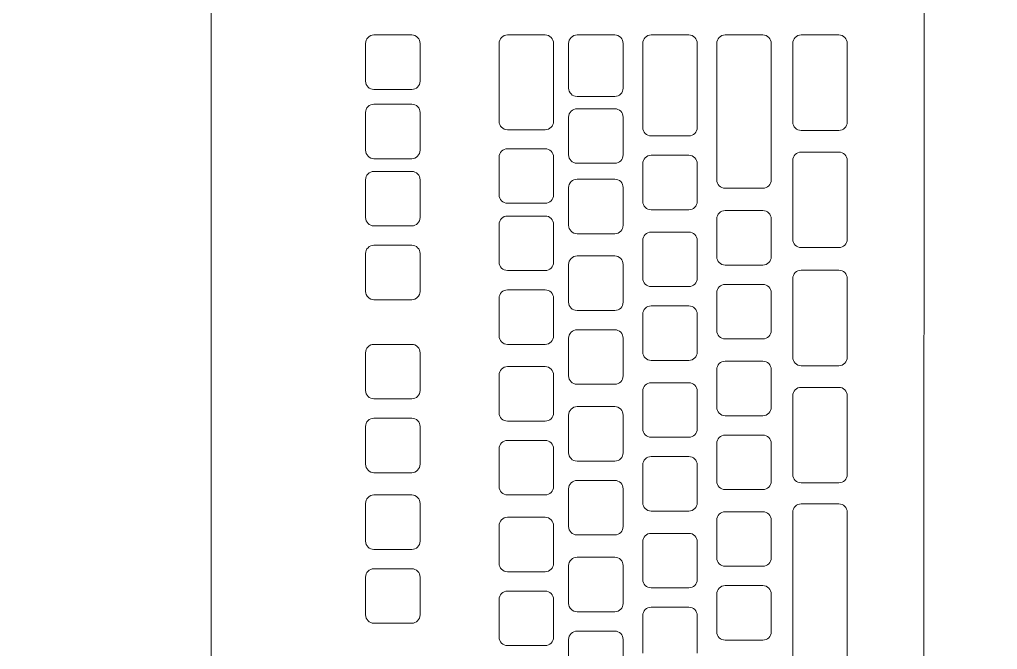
# Model space of a CAD drawing. Header units: metres. Extents: x -39 to 21688, y -24 to 9022.
# Drawn here: x 7.3078 to 7.5404, y 33.9659 to 34.1157 of the extents above; entities that cross this region are included whole.
import ezdxf

# ---------------------------------------------------------------- set-up
doc = ezdxf.new("R2010")
doc.units = ezdxf.units.M
doc.header["$MEASUREMENT"] = 0
doc.linetypes.add('CONTINUA', pattern=[0])
for name, color, linetype in [('AR-CALLES', 4, 'Continuous'), ('AR-MOBILIRIO', 1, 'Continuous'), ('AR-PUERTAS', 2, 'Continuous')]:
    doc.layers.add(name, color=color, linetype=linetype)

# ---------------------------------------------------------------- blocks, each defined once
blk = doc.blocks.new('AR-MOB. RECEPCION')
at = {"layer": 'AR-MOBILIRIO', "linetype": 'CONTINUA', "lineweight": 5}
for p, q in [((-0.2412811498727478, -0.7876033594518503, 9.639989726814593e-07), (-0.2412819346498054, -1.208966513507903, 9.639989726814593e-07)), ((-0.07179303770521983, -0.7876036751188167, 9.639989726814593e-07), (-0.07179382248227739, -1.208966829174869, 9.639989726814593e-07)), ((-0.2026012295334567, -0.946035919468386, 9.639989726814593e-07), (-0.1936283294778605, -0.9460359361798965, 9.639989726814593e-07)), ((-0.1708586728543651, -0.9460359785878154, 9.639989726814593e-07), (-0.1618857727987688, -0.9460359952997806, 9.639989726814593e-07)), ((-0.1543128891760261, -0.9460360094042244, 9.639989726814593e-07), (-0.1453399891204299, -0.9460360261157348, 9.639989726814593e-07)), ((-0.1366971550548897, -0.9460360422128815, 9.639989726814593e-07), (-0.1277242549992934, -0.9460360589243919, 9.639989726814593e-07)), ((-0.1190814287217563, -0.9460360750215386, 9.639989726814593e-07), (-0.1101085286661601, -0.9460360917335038, 9.639989726814593e-07)), ((-0.101025974952563, -0.9460361086491957, 9.639989726814593e-07), (-0.09205307489696679, -0.9460361253611609, 9.639989726814593e-07)), ((-0.2045952277496781, -0.9570027936013048, 9.639989726814593e-07), (-0.2045952110377129, -0.948029893544799, 9.639989726814593e-07)), ((-0.1916343554014475, -0.9480299176841527, 9.639989726814593e-07), (-0.1916343721134126, -0.9570028177406584, 9.639989726814593e-07)), ((-0.172852688915782, -0.966584439355529, 9.639989726814593e-07), (-0.1728526543586213, -0.9480299526646832, 9.639989726814593e-07)), ((-0.1598917987223558, -0.948029976803582, 9.639989726814593e-07), (-0.1598918332795165, -0.9665844634944278, 9.639989726814593e-07)), ((-0.1563068904827105, -0.9586623336110733, 9.639989726814593e-07), (-0.1563068706802824, -0.9480299834806374, 9.639989726814593e-07)), ((-0.1433460150440169, -0.948030007619991, 9.639989726814593e-07), (-0.143346034846445, -0.958662357750427, 9.639989726814593e-07)), ((-0.1386911738647996, -0.968060174674747, 9.639989726814593e-07), (-0.1386911365591459, -0.9480300162892945, 9.639989726814593e-07)), ((-0.1257302809228804, -0.9480300404286481, 9.639989726814593e-07), (-0.1257303182285341, -0.9680601988141007, 9.639989726814593e-07)), ((-0.121075470707865, -0.9805045633609097, 9.639989726814593e-07), (-0.121075410225103, -0.9480300490984064, 9.639989726814593e-07)), ((-0.1081145545897471, -0.9480300732373053, 9.639989726814593e-07), (-0.108114615072509, -0.9805045874998086, 9.639989726814593e-07)), ((-0.1030199913213892, -0.9667495425044308, 9.639989726814593e-07), (-0.1030199564568193, -0.9480300827260635, 9.639989726814593e-07)), ((-0.0900591008205538, -0.9480301068649624, 9.639989726814593e-07), (-0.09005913568512369, -0.9667495666433297, 9.639989726814593e-07)), ((-0.1936283536172141, -0.9589967918170714, 9.639989726814593e-07), (-0.2026012536728103, -0.958996775105561, 9.639989726814593e-07)), ((-0.2026012601984348, -0.9625004257479759, 9.639989726814593e-07), (-0.1936283601428386, -0.9625004424594863, 9.639989726814593e-07)), ((-0.1453400163507013, -0.96065633182684, 9.639989726814593e-07), (-0.1543129164062975, -0.9606563151153296, 9.639989726814593e-07)), ((-0.2045952584142015, -0.9734672998799851, 9.639989726814593e-07), (-0.2045952417022363, -0.9644943998243889, 9.639989726814593e-07)), ((-0.1916343860659708, -0.9644944239637425, 9.639989726814593e-07), (-0.191634402777936, -0.9734673240193388, 9.639989726814593e-07)), ((-0.1543129218860031, -0.9635985168658863, 9.639989726814593e-07), (-0.1453400218304068, -0.9635985335773967, 9.639989726814593e-07)), ((-0.1563069201017697, -0.9745653909978955, 9.639989726814593e-07), (-0.1563069033898046, -0.9655924909422993, 9.639989726814593e-07)), ((-0.1433460477535391, -0.9655925150816529, 9.639989726814593e-07), (-0.1433460644655042, -0.9745654151372491, 9.639989726814593e-07)), ((-0.1618858147837727, -0.9685784375712956, 9.639989726814593e-07), (-0.170858714839369, -0.9685784208593304, 9.639989726814593e-07)), ((-0.09205311718892517, -0.9687435407201974, 9.639989726814593e-07), (-0.1010260172445214, -0.9687435240082323, 9.639989726814593e-07)), ((-0.1277242997323356, -0.9700541728905137, 9.639989726814593e-07), (-0.1366971997879318, -0.9700541561790033, 9.639989726814593e-07)), ((-0.1708587232753871, -0.9731079081091139, 9.639989726814593e-07), (-0.1618858232197908, -0.973107924821079, 9.639989726814593e-07)), ((-0.1010260268419643, -0.9738963980296376, 9.639989726814593e-07), (-0.09205312678636801, -0.9738964147416027, 9.639989726814593e-07)), ((-0.1936283842821922, -0.9754612980957518, 9.639989726814593e-07), (-0.2026012843377885, -0.9754612813842414, 9.639989726814593e-07)), ((-0.1728527214911537, -0.9840747822415779, 9.639989726814593e-07), (-0.1728527047791886, -0.9751018821859816, 9.639989726814593e-07)), ((-0.1598918491429231, -0.9751019063248805, 9.639989726814593e-07), (-0.1598918658548882, -0.9840748063804767, 9.639989726814593e-07)), ((-0.1453400459693057, -0.9765593892136621, 9.639989726814593e-07), (-0.154312946024902, -0.9765593725021517, 9.639989726814593e-07)), ((-0.1386912065743218, -0.9856226821364089, 9.639989726814593e-07), (-0.1386911898628114, -0.9766497820799032, 9.639989726814593e-07)), ((-0.1366972083585551, -0.9746558080043997, 9.639989726814593e-07), (-0.1277243083029589, -0.9746558247159101, 9.639989726814593e-07)), ((-0.1257303342265459, -0.9766498062192568, 9.639989726814593e-07), (-0.1257303509380563, -0.9856227062757625, 9.639989726814593e-07)), ((-0.1030200432103356, -0.9946098318839631, 9.639989726814593e-07), (-0.1030200083457657, -0.9758903721065053, 9.639989726814593e-07)), ((-0.09005915270950027, -0.9758903962454042, 9.639989726814593e-07), (-0.09005918757407017, -0.994609856022862, 9.639989726814593e-07)), ((-0.2026012899789293, -0.9784902619960576, 9.639989726814593e-07), (-0.1936283899233331, -0.978490278707568, 9.639989726814593e-07)), ((-0.204595288194696, -0.9894571361280668, 9.639989726814593e-07), (-0.2045952714831856, -0.9804842360724706, 9.639989726814593e-07)), ((-0.1916344158469201, -0.9804842602118242, 9.639989726814593e-07), (-0.1916344325584305, -0.9894571602674205, 9.639989726814593e-07)), ((-0.1543129530712122, -0.980342616345979, 9.639989726814593e-07), (-0.1453400530156159, -0.9803426330574894, 9.639989726814593e-07)), ((-0.1563069512869788, -0.9913094904788977, 9.639989726814593e-07), (-0.1563069345754684, -0.982336590422392, 9.639989726814593e-07)), ((-0.1433460789392029, -0.9823366145617456, 9.639989726814593e-07), (-0.1433460956507133, -0.9913095146182513, 9.639989726814593e-07)), ((-0.1101085965767652, -0.9824985615766764, 9.639989726814593e-07), (-0.1190814966323614, -0.9824985448647112, 9.639989726814593e-07)), ((-0.1618858473586897, -0.9860687804573445, 9.639989726814593e-07), (-0.170858747414286, -0.9860687637453793, 9.639989726814593e-07)), ((-0.1277243324423125, -0.9876166803521755, 9.639989726814593e-07), (-0.1366972324979088, -0.9876166636406651, 9.639989726814593e-07)), ((-0.1190815065103834, -0.9878022564860203, 9.639989726814593e-07), (-0.1101086064547872, -0.9878022731979854, 9.639989726814593e-07)), ((-0.1708587530558816, -0.9890977443571956, 9.639989726814593e-07), (-0.1618858530002854, -0.9890977610691607, 9.639989726814593e-07)), ((-0.1210755047252405, -0.9987691306184843, 9.639989726814593e-07), (-0.1210754880132754, -0.9897962305619785, 9.639989726814593e-07)), ((-0.1081146323779194, -0.9897962547008774, 9.639989726814593e-07), (-0.1081146490898846, -0.9987691547573831, 9.639989726814593e-07)), ((-0.1936284140626867, -0.9914511343438335, 9.639989726814593e-07), (-0.202601314118283, -0.9914511176323231, 9.639989726814593e-07)), ((-0.1728527512716482, -1.00006461848966, 9.639989726814593e-07), (-0.1728527345601378, -0.9910917184340633, 9.639989726814593e-07)), ((-0.1598918789238724, -0.9910917425729622, 9.639989726814593e-07), (-0.1598918956353828, -1.000064642628558, 9.639989726814593e-07)), ((-0.1366972423759307, -0.9929203752610647, 9.639989726814593e-07), (-0.1277243423203345, -0.9929203919725751, 9.639989726814593e-07)), ((-0.1453400771549695, -0.9933034886937548, 9.639989726814593e-07), (-0.1543129772105658, -0.9933034719822444, 9.639989726814593e-07)), ((-0.1386912405916974, -1.003887249393074, 9.639989726814593e-07), (-0.1386912238797322, -0.9949143493374777, 9.639989726814593e-07)), ((-0.1257303682434667, -0.9949143734768313, 9.639989726814593e-07), (-0.1257303849554319, -1.003887273532428, 9.639989726814593e-07)), ((-0.2026013226884515, -0.9960527694577195, 9.639989726814593e-07), (-0.1936284226328553, -0.9960527861692299, 9.639989726814593e-07)), ((-0.09205316907787164, -0.9966038300997297, 9.639989726814593e-07), (-0.1010260691334679, -0.9966038133877646, 9.639989726814593e-07)), ((-0.2045953209046729, -1.007019643589729, 9.639989726814593e-07), (-0.2045953041927078, -0.9980467435341325, 9.639989726814593e-07)), ((-0.1916344485564423, -0.9980467676734861, 9.639989726814593e-07), (-0.1916344652684074, -1.007019667729082, 9.639989726814593e-07)), ((-0.1543129870885878, -0.9986071836035535, 9.639989726814593e-07), (-0.1453400870329915, -0.9986072003150639, 9.639989726814593e-07)), ((-0.161885877139639, -1.002058616705426, 9.639989726814593e-07), (-0.1708587771952352, -1.002058599993461, 9.639989726814593e-07)), ((-0.1563069853043544, -1.009574057735563, 9.639989726814593e-07), (-0.1563069685923892, -1.000601157679966, 9.639989726814593e-07)), ((-0.1433461129561238, -1.00060118181932, 9.639989726814593e-07), (-0.1433461296680889, -1.009574081874916, 9.639989726814593e-07)), ((-0.1101086305941408, -1.000763128834251, 9.639989726814593e-07), (-0.119081530649737, -1.000763112122286, 9.639989726814593e-07)), ((-0.1010260791620112, -1.001988350212514, 9.639989726814593e-07), (-0.09205317910641497, -1.001988366924479, 9.639989726814593e-07)), ((-0.1030200955308374, -1.02270178406684, 9.639989726814593e-07), (-0.1030200606662675, -1.003982324289382, 9.639989726814593e-07)), ((-0.09005920503000198, -1.003982348428281, 9.639989726814593e-07), (-0.09005923989457187, -1.022701808205738, 9.639989726814593e-07)), ((-0.1708587857654038, -1.006660251818857, 9.639989726814593e-07), (-0.1618858857098076, -1.006660268530823, 9.639989726814593e-07)), ((-0.1277243664592334, -1.005881247608841, 9.639989726814593e-07), (-0.1366972665148296, -1.00588123089733, 9.639989726814593e-07)), ((-0.1190815392199056, -1.005364763947682, 9.639989726814593e-07), (-0.1101086391643094, -1.005364780659647, 9.639989726814593e-07)), ((-0.1936284467722089, -1.009013641805495, 9.639989726814593e-07), (-0.2026013468278052, -1.009013625093985, 9.639989726814593e-07)), ((-0.1728527839811704, -1.017627125951321, 9.639989726814593e-07), (-0.17285276726966, -1.008654225895725, 9.639989726814593e-07)), ((-0.1598919116333946, -1.008654250034624, 9.639989726814593e-07), (-0.159891928344905, -1.01762715009022, 9.639989726814593e-07)), ((-0.1210755374347627, -1.016331638079237, 9.639989726814593e-07), (-0.1210755207232523, -1.00735873802455, 9.639989726814593e-07)), ((-0.1081146650878964, -1.007358762163449, 9.639989726814593e-07), (-0.1081146817994068, -1.016331662218136, 9.639989726814593e-07)), ((-0.1453401111723451, -1.011568055951329, 9.639989726814593e-07), (-0.1543130112279414, -1.011568039239819, 9.639989726814593e-07)), ((-0.1366972750854529, -1.010482882722727, 9.639989726814593e-07), (-0.1277243750298567, -1.010482899434237, 9.639989726814593e-07)), ((-0.1386912733012196, -1.021449756854736, 9.639989726814593e-07), (-0.1386912565897092, -1.01247685679914, 9.639989726814593e-07)), ((-0.1257304009534437, -1.012476880938493, 9.639989726814593e-07), (-0.1257304176649541, -1.021449780994089, 9.639989726814593e-07)), ((-0.15431301979811, -1.016169691065215, 9.639989726814593e-07), (-0.1453401197425137, -1.016169707776726, 9.639989726814593e-07)), ((-0.1563070180138766, -1.027136565197225, 9.639989726814593e-07), (-0.1563070013023662, -1.018163665141628, 9.639989726814593e-07)), ((-0.1433461456661007, -1.018163689280982, 9.639989726814593e-07), (-0.1433461623776111, -1.027136589336578, 9.639989726814593e-07)), ((-0.110108663303663, -1.018325636295913, 9.639989726814593e-07), (-0.1190815633592592, -1.018325619583948, 9.639989726814593e-07)), ((-0.2026013665838491, -1.019621048335694, 9.639989726814593e-07), (-0.1936284665282528, -1.019621065047204, 9.639989726814593e-07)), ((-0.1618859098491612, -1.019621124167088, 9.639989726814593e-07), (-0.1708588099047574, -1.019621107455123, 9.639989726814593e-07)), ((-0.2045953647996157, -1.030587922467703, 9.639989726814593e-07), (-0.2045953480881053, -1.021615022412107, 9.639989726814593e-07)), ((-0.1916344924518398, -1.02161504655146, 9.639989726814593e-07), (-0.1916345091633502, -1.030587946607056, 9.639989726814593e-07)), ((-0.1708588197827794, -1.024924819075522, 9.639989726814593e-07), (-0.1618859197271831, -1.024924835787488, 9.639989726814593e-07)), ((-0.1277243991692103, -1.023443755070502, 9.639989726814593e-07), (-0.1366972992248066, -1.023443738358992, 9.639989726814593e-07)), ((-0.1190815732372812, -1.023629344833125, 9.639989726814593e-07), (-0.1101086731816849, -1.02362936154509, 9.639989726814593e-07)), ((-0.09205322139837335, -1.024695782282606, 9.639989726814593e-07), (-0.1010261214539696, -1.024695765570641, 9.639989726814593e-07)), ((-0.172852817998546, -1.035891693208896, 9.639989726814593e-07), (-0.1728528012870356, -1.02691879315239, 9.639989726814593e-07)), ((-0.1598919456507701, -1.026918817291289, 9.639989726814593e-07), (-0.1598919623622805, -1.035891717347795, 9.639989726814593e-07)), ((-0.1210755714521383, -1.034596218965589, 9.639989726814593e-07), (-0.1210755547401732, -1.025623318909993, 9.639989726814593e-07)), ((-0.1081146991048172, -1.025623343048892, 9.639989726814593e-07), (-0.1081147158167823, -1.034596243104488, 9.639989726814593e-07)), ((-0.1453401438818673, -1.029130563412991, 9.639989726814593e-07), (-0.1543130439374636, -1.029130546701481, 9.639989726814593e-07)), ((-0.1366973091028285, -1.028747463609079, 9.639989726814593e-07), (-0.1277244090472323, -1.02874748032059, 9.639989726814593e-07)), ((-0.1010261310514124, -1.029848639592046, 9.639989726814593e-07), (-0.0920532309958162, -1.029848656304011, 9.639989726814593e-07)), ((-0.1386913073185951, -1.039714337741088, 9.639989726814593e-07), (-0.13869129060663, -1.030741437685492, 9.639989726814593e-07)), ((-0.1257304349703645, -1.030741461824846, 9.639989726814593e-07), (-0.1257304516823297, -1.039714361880442, 9.639989726814593e-07)), ((-0.1030201474197838, -1.050562073446372, 9.639989726814593e-07), (-0.1030201125552139, -1.031842613668914, 9.639989726814593e-07)), ((-0.09005925691894845, -1.031842637807813, 9.639989726814593e-07), (-0.09005929178351835, -1.050562097585271, 9.639989726814593e-07)), ((-0.1936284906676065, -1.032581920683469, 9.639989726814593e-07), (-0.2026013907232027, -1.032581903971959, 9.639989726814593e-07)), ((-0.1543130538154855, -1.034434271950659, 9.639989726814593e-07), (-0.1453401537598893, -1.034434288662169, 9.639989726814593e-07)), ((-0.2026013992933713, -1.037183555796446, 9.639989726814593e-07), (-0.193628499237775, -1.037183572507956, 9.639989726814593e-07)), ((-0.1563070520312522, -1.045401146083577, 9.639989726814593e-07), (-0.1563070353197418, -1.036428246027072, 9.639989726814593e-07)), ((-0.1433461796834763, -1.036428270166425, 9.639989726814593e-07), (-0.1433461963949867, -1.045401170222931, 9.639989726814593e-07)), ((-0.1101086973210386, -1.036590217181356, 9.639989726814593e-07), (-0.1190815973766348, -1.036590200469391, 9.639989726814593e-07)), ((-0.2045953975095927, -1.048150429929365, 9.639989726814593e-07), (-0.2045953807976275, -1.039177529873768, 9.639989726814593e-07)), ((-0.191634525161362, -1.039177554013122, 9.639989726814593e-07), (-0.1916345418733272, -1.048150454068718, 9.639989726814593e-07)), ((-0.1618859438665368, -1.037885691423753, 9.639989726814593e-07), (-0.170858843922133, -1.037885674711788, 9.639989726814593e-07)), ((-0.1277244331865859, -1.041708335956855, 9.639989726814593e-07), (-0.1366973332421821, -1.041708319245345, 9.639989726814593e-07)), ((-0.1190816059468034, -1.041191852294787, 9.639989726814593e-07), (-0.1101087058912071, -1.041191869006752, 9.639989726814593e-07)), ((-0.1708588524923016, -1.042487326537184, 9.639989726814593e-07), (-0.1618859524367053, -1.042487343249149, 9.639989726814593e-07)), ((-0.1210756041616605, -1.052158726426796, 9.639989726814593e-07), (-0.1210755874501501, -1.043185826371655, 9.639989726814593e-07)), ((-0.1081147318147941, -1.043185850510554, 9.639989726814593e-07), (-0.1081147485263045, -1.05215875056615, 9.639989726814593e-07)), ((-0.1728528507080682, -1.053454200670103, 9.639989726814593e-07), (-0.1728528339965578, -1.044481300614052, 9.639989726814593e-07)), ((-0.1598919783602923, -1.044481324752951, 9.639989726814593e-07), (-0.1598919950718027, -1.053454224809457, 9.639989726814593e-07)), ((-0.1366973418123507, -1.046309971070741, 9.639989726814593e-07), (-0.1277244417567545, -1.046309987782251, 9.639989726814593e-07)), ((-0.1453401778992429, -1.047395144298434, 9.639989726814593e-07), (-0.1543130779548392, -1.047395127586924, 9.639989726814593e-07)), ((-0.1386913400281173, -1.05727684520275, 9.639989726814593e-07), (-0.1386913233166069, -1.048303945147154, 9.639989726814593e-07)), ((-0.1257304676803415, -1.048303969286508, 9.639989726814593e-07), (-0.1257304843918519, -1.057276869341649, 9.639989726814593e-07)), ((-0.1936285233771287, -1.050144428145131, 9.639989726814593e-07), (-0.2026014234327249, -1.050144411433621, 9.639989726814593e-07)), ((-0.1543130865250077, -1.051996779411866, 9.639989726814593e-07), (-0.1453401864694115, -1.051996796123376, 9.639989726814593e-07)), ((-0.09205327328731983, -1.052556071662138, 9.639989726814593e-07), (-0.1010261733429161, -1.052556054950173, 9.639989726814593e-07)), ((-0.2026014333107469, -1.055448136682344, 9.639989726814593e-07), (-0.1936285332551506, -1.055448153394309, 9.639989726814593e-07)), ((-0.161885976576059, -1.055448198885415, 9.639989726814593e-07), (-0.1708588766316552, -1.05544818217345, 9.639989726814593e-07)), ((-0.1563070847407744, -1.062963653543875, 9.639989726814593e-07), (-0.156307068029264, -1.053990753488279, 9.639989726814593e-07)), ((-0.1433462123929985, -1.053990777627632, 9.639989726814593e-07), (-0.1433462291045089, -1.062963677683229, 9.639989726814593e-07)), ((-0.1101087300305608, -1.054152724642563, 9.639989726814593e-07), (-0.119081630086157, -1.054152707931053, 9.639989726814593e-07)), ((-0.2045954315265135, -1.066415010815717, 9.639989726814593e-07), (-0.2045954148150031, -1.057442110759212, 9.639989726814593e-07)), ((-0.1916345591787376, -1.05744213489811, 9.639989726814593e-07), (-0.191634575890248, -1.066415034954616, 9.639989726814593e-07)), ((-0.1010261826820624, -1.057570423265815, 9.639989726814593e-07), (-0.09205328262646617, -1.057570439977781, 9.639989726814593e-07)), ((-0.1277244658961081, -1.059270843418517, 9.639989726814593e-07), (-0.1366973659517043, -1.059270826706552, 9.639989726814593e-07)), ((-0.119081639964179, -1.059456419552362, 9.639989726814593e-07), (-0.1101087399085827, -1.059456436263872, 9.639989726814593e-07)), ((-0.1030202676540739, -1.115118500247036, 9.639989726814593e-07), (-0.1030201641863187, -1.059564397342683, 9.639989726814593e-07)), ((-0.09005930855005317, -1.059564421481582, 9.639989726814593e-07), (-0.09005941201780843, -1.115118524385935, 9.639989726814593e-07)), ((-0.1728528847254438, -1.071718781555546, 9.639989726814593e-07), (-0.1728528680139334, -1.06274588149995, 9.639989726814593e-07)), ((-0.1708588865096772, -1.060751907423537, 9.639989726814593e-07), (-0.1618859864540809, -1.060751924135502, 9.639989726814593e-07)), ((-0.1598920123776679, -1.062745905639304, 9.639989726814593e-07), (-0.1598920290891783, -1.0717188056949, 9.639989726814593e-07)), ((-0.1210756381790361, -1.070423293684371, 9.639989726814593e-07), (-0.121075621467071, -1.061450393627865, 9.639989726814593e-07)), ((-0.108114765831715, -1.061450417767219, 9.639989726814593e-07), (-0.1081147825436801, -1.070423317823725, 9.639989726814593e-07)), ((-0.1453402106087651, -1.064957651759642, 9.639989726814593e-07), (-0.1543131106643614, -1.064957635048131, 9.639989726814593e-07)), ((-0.1366973758297263, -1.064574538326951, 9.639989726814593e-07), (-0.12772447577413, -1.064574555038917, 9.639989726814593e-07)), ((-0.1386913740454929, -1.075541412459415, 9.639989726814593e-07), (-0.1386913573335278, -1.066568512403819, 9.639989726814593e-07)), ((-0.1257305016972623, -1.066568536542718, 9.639989726814593e-07), (-0.1257305184092274, -1.075541436598314, 9.639989726814593e-07)), ((-0.1936285573945042, -1.068409009030574, 9.639989726814593e-07), (-0.2026014574501005, -1.068408992318609, 9.639989726814593e-07)), ((-0.1543131205423833, -1.07026134666944, 9.639989726814593e-07), (-0.1453402204867871, -1.070261363380951, 9.639989726814593e-07)), ((-0.2026014660202691, -1.073010644144006, 9.639989726814593e-07), (-0.1936285659646728, -1.073010660855971, 9.639989726814593e-07)), ((-0.1618860105934345, -1.073712779770858, 9.639989726814593e-07), (-0.1708589106490308, -1.073712763058893, 9.639989726814593e-07)), ((-0.15630711875815, -1.081228220801449, 9.639989726814593e-07), (-0.1563071020466396, -1.072255320745853, 9.639989726814593e-07)), ((-0.1433462464103741, -1.072255344885207, 9.639989726814593e-07), (-0.1433462631218845, -1.081228244940803, 9.639989726814593e-07)), ((-0.1101087640479363, -1.072417291900138, 9.639989726814593e-07), (-0.1190816641035326, -1.072417275188627, 9.639989726814593e-07)), ((-0.2045954642364904, -1.083977518277379, 9.639989726814593e-07), (-0.2045954475245253, -1.075004618220873, 9.639989726814593e-07)), ((-0.1916345918882598, -1.075004642359772, 9.639989726814593e-07), (-0.191634608600225, -1.083977542416278, 9.639989726814593e-07)), ((-0.1708589192191994, -1.078314414885199, 9.639989726814593e-07), (-0.1618860191636031, -1.078314431597164, 9.639989726814593e-07)), ((-0.1277244999134837, -1.077535410675182, 9.639989726814593e-07), (-0.1366973999690799, -1.077535393963217, 9.639989726814593e-07)), ((-0.1210756708885583, -1.087985801146033, 9.639989726814593e-07), (-0.1210756541770479, -1.079012901089527, 9.639989726814593e-07)), ((-0.1190816726737012, -1.077018927014024, 9.639989726814593e-07), (-0.1101087726181049, -1.077018943725534, 9.639989726814593e-07)), ((-0.1081147985416919, -1.079012925228881, 9.639989726814593e-07), (-0.1081148152532023, -1.087985825285386, 9.639989726814593e-07)), ((-0.1728529174354207, -1.089281289017208, 9.639989726814593e-07), (-0.1728529007234556, -1.080308388961612, 9.639989726814593e-07)), ((-0.1598920450871901, -1.080308413100965, 9.639989726814593e-07), (-0.1598920617991553, -1.089281313156562, 9.639989726814593e-07)), ((-0.1453402446261407, -1.083222219017216, 9.639989726814593e-07), (-0.154313144681737, -1.083222202305706, 9.639989726814593e-07)), ((-0.1366974085392485, -1.082137045788613, 9.639989726814593e-07), (-0.1277245084836522, -1.082137062500578, 9.639989726814593e-07)), ((-0.1936285901040264, -1.085971516492236, 9.639989726814593e-07), (-0.2026014901596227, -1.085971499780271, 9.639989726814593e-07)), ((-0.1386914067550151, -1.093103919921077, 9.639989726814593e-07), (-0.1386913900435047, -1.084131019865481, 9.639989726814593e-07)), ((-0.1257305344072392, -1.08413104400438, 9.639989726814593e-07), (-0.1257305511187496, -1.093103944059976, 9.639989726814593e-07)), ((-0.1543131532519055, -1.087823854131102, 9.639989726814593e-07), (-0.1453402531963093, -1.087823870842612, 9.639989726814593e-07)), ((-0.1563071514676722, -1.098790728263111, 9.639989726814593e-07), (-0.1563071347561618, -1.089817828207515, 9.639989726814593e-07)), ((-0.1433462791198963, -1.089817852346869, 9.639989726814593e-07), (-0.1433462958314067, -1.098790752402465, 9.639989726814593e-07)), ((-0.1101087967574585, -1.089979799361799, 9.639989726814593e-07), (-0.1190816968130548, -1.089979782650289, 9.639989726814593e-07)), ((-0.1618860433029568, -1.091275287233429, 9.639989726814593e-07), (-0.170858943358553, -1.091275270521464, 9.639989726814593e-07))]:
    blk.add_line(p, q, dxfattribs=at)
for centre, radius, start, end in [((-0.2026012332473783, -0.9480298972587207, 9.639989726814593e-07), 0.0019939777902013, 89.99989328824726, 179.9998932882473), ((-0.1936283331917821, -0.9480299139702311, 9.639989726814593e-07), 0.0019939777902012, 359.9998932882473, 89.99989328824726), ((-0.1708586765682867, -0.94802995637815, 9.639989726814593e-07), 0.0019939777902013, 89.99989328824726, 179.9998932882473), ((-0.1618857765126904, -0.9480299730901152, 9.639989726814593e-07), 0.0019939777902012, 359.9998932882473, 89.99989328824726), ((-0.1543128928899478, -0.948029987194559, 9.639989726814593e-07), 0.0019939777902013, 89.99989328824726, 179.9998932882473), ((-0.1453399928343515, -0.9480300039060694, 9.639989726814593e-07), 0.0019939777902012, 359.9998932882473, 89.99989328824726), ((-0.1366971587688113, -0.9480300200032161, 9.639989726814593e-07), 0.0019939777902013, 89.99989328824726, 179.9998932882473), ((-0.127724258713215, -0.9480300367147265, 9.639989726814593e-07), 0.0019939777902012, 359.9998932882473, 89.99989328824726), ((-0.1190814324356779, -0.9480300528118732, 9.639989726814593e-07), 0.0019939777902013, 89.99989328824726, 179.9998932882473), ((-0.1101085323800817, -0.9480300695238384, 9.639989726814593e-07), 0.0019939777902012, 359.9998932882473, 89.99989328824726), ((-0.1010259786664847, -0.9480300864395304, 9.639989726814593e-07), 0.0019939777902013, 89.99989328824726, 179.9998932882473), ((-0.0920530786108884, -0.9480301031514955, 9.639989726814593e-07), 0.0019939777902012, 359.9998932882473, 89.99989328824726), ((-0.2026012499593435, -0.9570027973152264, 9.639989726814593e-07), 0.0019939777902009, 179.9998932882473, 269.9998932882473), ((-0.2026012499593435, -0.9570027973152264, 9.639989726814593e-07), 0.0019939777902013, 179.9998932882473, 269.9998932882473), ((-0.1936283499037472, -0.9570028140267368, 9.639989726814593e-07), 0.0019939777902013, 269.9998932882473, 359.9998932882473), ((-0.1543129126923759, -0.958662337324995, 9.639989726814593e-07), 0.0019939777902009, 179.9998932882473, 269.9998932882473), ((-0.1453400126367796, -0.9586623540365053, 9.639989726814593e-07), 0.0019939777902013, 269.9998932882473, 359.9998932882473), ((-0.2026012639119017, -0.9644944035383105, 9.639989726814593e-07), 0.0019939777902013, 89.99989328824726, 179.9998932882473), ((-0.1936283638563054, -0.9644944202498209, 9.639989726814593e-07), 0.0019939777902012, 359.9998932882473, 89.99989328824726), ((-0.15431292559947, -0.9655924946562209, 9.639989726814593e-07), 0.0019939777902013, 89.99989328824726, 179.9998932882473), ((-0.1453400255438737, -0.9655925113677313, 9.639989726814593e-07), 0.0019939777902012, 359.9998932882473, 89.99989328824726), ((-0.1708587111254474, -0.9665844430689958, 9.639989726814593e-07), 0.0019939777902009, 179.9998932882473, 269.9998932882473), ((-0.1618858110698511, -0.966584459780961, 9.639989726814593e-07), 0.0019939777902013, 269.9998932882473, 359.9998932882473), ((-0.1010260135310546, -0.9667495462178977, 9.639989726814593e-07), 0.0019939777902009, 179.9998932882473, 269.9998932882473), ((-0.1010260135310546, -0.9667495462178977, 9.639989726814593e-07), 0.0019939777902013, 179.9998932882473, 269.9998932882473), ((-0.0920531134754583, -0.9667495629298628, 9.639989726814593e-07), 0.0019939777902013, 269.9998932882473, 359.9998932882473), ((-0.136697196074465, -0.9680601783886686, 9.639989726814593e-07), 0.0019939777902009, 179.9998932882473, 269.9998932882473), ((-0.136697196074465, -0.9680601783886686, 9.639989726814593e-07), 0.0019939777902013, 179.9998932882473, 269.9998932882473), ((-0.1277242960188687, -0.968060195100179, 9.639989726814593e-07), 0.0019939777902013, 269.9998932882473, 359.9998932882473), ((-0.2026012806238668, -0.9734673035939068, 9.639989726814593e-07), 0.0019939777902013, 179.9998932882473, 269.9998932882473), ((-0.2026012806238668, -0.9734673035939068, 9.639989726814593e-07), 0.0019939777902009, 179.9998932882473, 269.9998932882473), ((-0.1936283805682706, -0.9734673203054172, 9.639989726814593e-07), 0.0019939777902013, 269.9998932882473, 359.9998932882473), ((-0.170858726988854, -0.9751018858994485, 9.639989726814593e-07), 0.0019939777902013, 89.99989328824726, 179.9998932882473), ((-0.1618858269332577, -0.9751019026114136, 9.639989726814593e-07), 0.0019939777902012, 359.9998932882473, 89.99989328824726), ((-0.1010260305554311, -0.9758903758199722, 9.639989726814593e-07), 0.0019939777902013, 89.99989328824726, 179.9998932882473), ((-0.09205313049983488, -0.9758903925319373, 9.639989726814593e-07), 0.0019939777902012, 359.9998932882473, 89.99989328824726), ((-0.1543129423114351, -0.9745653947118171, 9.639989726814593e-07), 0.0019939777902013, 179.9998932882473, 269.9998932882473), ((-0.1453400422558389, -0.9745654114233275, 9.639989726814593e-07), 0.0019939777902013, 269.9998932882473, 359.9998932882473), ((-0.1366972120724768, -0.9766497857938248, 9.639989726814593e-07), 0.0019939777902013, 89.99989328824726, 179.9998932882473), ((-0.1277243120168805, -0.9766498025053352, 9.639989726814593e-07), 0.0019939777902012, 359.9998932882473, 89.99989328824726), ((-0.202601293692851, -0.9804842397863922, 9.639989726814593e-07), 0.0019939777902013, 89.99989328824726, 179.9998932882473), ((-0.1936283936372547, -0.9804842564979026, 9.639989726814593e-07), 0.0019939777902012, 359.9998932882473, 89.99989328824726), ((-0.1543129567851338, -0.9823365941363136, 9.639989726814593e-07), 0.0019939777902013, 89.99989328824726, 179.9998932882473), ((-0.1453400567295375, -0.982336610847824, 9.639989726814593e-07), 0.0019939777902012, 359.9998932882473, 89.99989328824726), ((-0.1190814929184398, -0.9805045670743766, 9.639989726814593e-07), 0.0019939777902013, 179.9998932882473, 269.9998932882473), ((-0.1190814929184398, -0.9805045670743766, 9.639989726814593e-07), 0.0019939777902009, 179.9998932882473, 269.9998932882473), ((-0.1101085928628436, -0.9805045837863418, 9.639989726814593e-07), 0.0019939777902013, 269.9998932882473, 359.9998932882473), ((-0.1708587437008191, -0.9840747859550447, 9.639989726814593e-07), 0.0019939777902013, 179.9998932882473, 269.9998932882473), ((-0.1708587437008191, -0.9840747859550447, 9.639989726814593e-07), 0.0019939777902009, 179.9998932882473, 269.9998932882473), ((-0.1618858436452228, -0.9840748026670099, 9.639989726814593e-07), 0.0019939777902013, 269.9998932882473, 359.9998932882473), ((-0.1366972287839872, -0.9856226858503305, 9.639989726814593e-07), 0.0019939777902013, 179.9998932882473, 269.9998932882473), ((-0.1366972287839872, -0.9856226858503305, 9.639989726814593e-07), 0.0019939777902009, 179.9998932882473, 269.9998932882473), ((-0.1277243287283909, -0.9856227025618409, 9.639989726814593e-07), 0.0019939777902013, 269.9998932882473, 359.9998932882473), ((-0.1190815102238503, -0.9897962342754454, 9.639989726814593e-07), 0.0019939777902013, 89.99989328824726, 179.9998932882473), ((-0.110108610168254, -0.9897962509874105, 9.639989726814593e-07), 0.0019939777902012, 359.9998932882473, 89.99989328824726), ((-0.2026013104043614, -0.9894571398419885, 9.639989726814593e-07), 0.0019939777902009, 179.9998932882473, 269.9998932882473), ((-0.2026013104043614, -0.9894571398419885, 9.639989726814593e-07), 0.0019939777902013, 179.9998932882473, 269.9998932882473), ((-0.1936284103487651, -0.9894571565534989, 9.639989726814593e-07), 0.0019939777902013, 269.9998932882473, 359.9998932882473), ((-0.1708587567698032, -0.9910917221475302, 9.639989726814593e-07), 0.0019939777902013, 89.99989328824726, 179.9998932882473), ((-0.161885856714207, -0.9910917388594953, 9.639989726814593e-07), 0.0019939777902012, 359.9998932882473, 89.99989328824726), ((-0.1543129734966442, -0.9913094941928193, 9.639989726814593e-07), 0.0019939777902009, 179.9998932882473, 269.9998932882473), ((-0.1543129734966442, -0.9913094941928193, 9.639989726814593e-07), 0.0019939777902013, 179.9998932882473, 269.9998932882473), ((-0.1453400734410479, -0.9913095109043297, 9.639989726814593e-07), 0.0019939777902013, 269.9998932882473, 359.9998932882473), ((-0.1366972460893976, -0.9949143530513993, 9.639989726814593e-07), 0.0019939777902013, 89.99989328824726, 179.9998932882473), ((-0.1277243460338013, -0.9949143697629097, 9.639989726814593e-07), 0.0019939777902012, 359.9998932882473, 89.99989328824726), ((-0.101026065420001, -0.99460983559743, 9.639989726814593e-07), 0.0019939777902013, 179.9998932882473, 269.9998932882473), ((-0.101026065420001, -0.99460983559743, 9.639989726814593e-07), 0.0019939777902009, 179.9998932882473, 269.9998932882473), ((-0.09205316536440478, -0.9946098523093951, 9.639989726814593e-07), 0.0019939777902013, 269.9998932882473, 359.9998932882473), ((-0.2026013264023732, -0.9980467472480541, 9.639989726814593e-07), 0.0019939777902013, 89.99989328824726, 179.9998932882473), ((-0.1936284263467769, -0.9980467639595645, 9.639989726814593e-07), 0.0019939777902012, 359.9998932882473, 89.99989328824726), ((-0.1543129908020546, -1.000601161393888, 9.639989726814593e-07), 0.0019939777902013, 89.99989328824726, 179.9998932882473), ((-0.1453400907464584, -1.000601178105399, 9.639989726814593e-07), 0.0019939777902012, 359.9998932882473, 89.99989328824726), ((-0.1190815269358154, -0.9987691343319511, 9.639989726814593e-07), 0.0019939777902009, 179.9998932882473, 269.9998932882473), ((-0.1190815269358154, -0.9987691343319511, 9.639989726814593e-07), 0.0019939777902013, 179.9998932882473, 269.9998932882473), ((-0.1101086268802192, -0.9987691510439163, 9.639989726814593e-07), 0.0019939777902013, 269.9998932882473, 359.9998932882473), ((-0.1708587734813136, -1.000064622203126, 9.639989726814593e-07), 0.0019939777902009, 179.9998932882473, 269.9998932882473), ((-0.1708587734813136, -1.000064622203126, 9.639989726814593e-07), 0.0019939777902013, 179.9998932882473, 269.9998932882473), ((-0.1618858734257174, -1.000064638915092, 9.639989726814593e-07), 0.0019939777902013, 269.9998932882473, 359.9998932882473), ((-0.1010260828759328, -1.003982328002849, 9.639989726814593e-07), 0.0019939777902013, 89.99989328824726, 179.9998932882473), ((-0.09205318282033659, -1.003982344714814, 9.639989726814593e-07), 0.0019939777902012, 359.9998932882473, 89.99989328824726), ((-0.1366972628013627, -1.003887253106996, 9.639989726814593e-07), 0.0019939777902009, 179.9998932882473, 269.9998932882473), ((-0.1366972628013627, -1.003887253106996, 9.639989726814593e-07), 0.0019939777902013, 179.9998932882473, 269.9998932882473), ((-0.1277243627457665, -1.003887269818506, 9.639989726814593e-07), 0.0019939777902013, 269.9998932882473, 359.9998932882473), ((-0.1708587894793254, -1.008654229609192, 9.639989726814593e-07), 0.0019939777902013, 89.99989328824726, 179.9998932882473), ((-0.1618858894237292, -1.008654246321157, 9.639989726814593e-07), 0.0019939777902012, 359.9998932882473, 89.99989328824726), ((-0.1190815429338272, -1.007358741738017, 9.639989726814593e-07), 0.0019939777902013, 89.99989328824726, 179.9998932882473), ((-0.110108642878231, -1.007358758449982, 9.639989726814593e-07), 0.0019939777902012, 359.9998932882473, 89.99989328824726), ((-0.2026013431143383, -1.00701964730365, 9.639989726814593e-07), 0.0019939777902013, 179.9998932882473, 269.9998932882473), ((-0.2026013431143383, -1.00701964730365, 9.639989726814593e-07), 0.0019939777902009, 179.9998932882473, 269.9998932882473), ((-0.1936284430587421, -1.007019664015161, 9.639989726814593e-07), 0.0019939777902013, 269.9998932882473, 359.9998932882473), ((-0.1543130075140198, -1.009574061449484, 9.639989726814593e-07), 0.0019939777902013, 179.9998932882473, 269.9998932882473), ((-0.1543130075140198, -1.009574061449484, 9.639989726814593e-07), 0.0019939777902009, 179.9998932882473, 269.9998932882473), ((-0.1453401074584235, -1.009574078160995, 9.639989726814593e-07), 0.0019939777902013, 269.9998932882473, 359.9998932882473), ((-0.1366972787993745, -1.012476860513061, 9.639989726814593e-07), 0.0019939777902013, 89.99989328824726, 179.9998932882473), ((-0.1277243787437783, -1.012476877224572, 9.639989726814593e-07), 0.0019939777902012, 359.9998932882473, 89.99989328824726), ((-0.1543130235120316, -1.01816366885555, 9.639989726814593e-07), 0.0019939777902013, 89.99989328824726, 179.9998932882473), ((-0.1453401234564353, -1.01816368556706, 9.639989726814593e-07), 0.0019939777902012, 359.9998932882473, 89.99989328824726), ((-0.1708588061908358, -1.017627129664788, 9.639989726814593e-07), 0.0019939777902013, 179.9998932882473, 269.9998932882473), ((-0.1708588061908358, -1.017627129664788, 9.639989726814593e-07), 0.0019939777902009, 179.9998932882473, 269.9998932882473), ((-0.1618859061352396, -1.017627146376753, 9.639989726814593e-07), 0.0019939777902013, 269.9998932882473, 359.9998932882473), ((-0.1190815596453376, -1.016331641792704, 9.639989726814593e-07), 0.0019939777902013, 179.9998932882473, 269.9998932882473), ((-0.1190815596453376, -1.016331641792704, 9.639989726814593e-07), 0.0019939777902009, 179.9998932882473, 269.9998932882473), ((-0.1101086595897414, -1.016331658504669, 9.639989726814593e-07), 0.0019939777902013, 269.9998932882473, 359.9998932882473), ((-0.2026013702977707, -1.021615026126028, 9.639989726814593e-07), 0.0019939777902013, 89.99989328824726, 179.9998932882473), ((-0.1936284702421744, -1.021615042837539, 9.639989726814593e-07), 0.0019939777902012, 359.9998932882473, 89.99989328824726), ((-0.1366972955108849, -1.021449760568657, 9.639989726814593e-07), 0.0019939777902013, 179.9998932882473, 269.9998932882473), ((-0.1366972955108849, -1.021449760568657, 9.639989726814593e-07), 0.0019939777902009, 179.9998932882473, 269.9998932882473), ((-0.1277243954552887, -1.021449777280168, 9.639989726814593e-07), 0.0019939777902013, 269.9998932882473, 359.9998932882473), ((-0.1010261177405027, -1.022701787780306, 9.639989726814593e-07), 0.0019939777902013, 179.9998932882473, 269.9998932882473), ((-0.1010261177405027, -1.022701787780306, 9.639989726814593e-07), 0.0019939777902009, 179.9998932882473, 269.9998932882473), ((-0.09205321768490649, -1.022701804492272, 9.639989726814593e-07), 0.0019939777902013, 269.9998932882473, 359.9998932882473), ((-0.170858823496701, -1.026918796865857, 9.639989726814593e-07), 0.0019939777902013, 89.99989328824726, 179.9998932882473), ((-0.1618859234411048, -1.026918813577822, 9.639989726814593e-07), 0.0019939777902012, 359.9998932882473, 89.99989328824726), ((-0.1190815769507481, -1.02562332262346, 9.639989726814593e-07), 0.0019939777902013, 89.99989328824726, 179.9998932882473), ((-0.1101086768951518, -1.025623339335425, 9.639989726814593e-07), 0.0019939777902012, 359.9998932882473, 89.99989328824726), ((-0.154313040223542, -1.027136568911146, 9.639989726814593e-07), 0.0019939777902009, 179.9998932882473, 269.9998932882473), ((-0.154313040223542, -1.027136568911146, 9.639989726814593e-07), 0.0019939777902013, 179.9998932882473, 269.9998932882473), ((-0.1453401401679457, -1.027136585622657, 9.639989726814593e-07), 0.0019939777902013, 269.9998932882473, 359.9998932882473), ((-0.1366973128162954, -1.030741441399414, 9.639989726814593e-07), 0.0019939777902013, 89.99989328824726, 179.9998932882473), ((-0.1277244127606991, -1.030741458110924, 9.639989726814593e-07), 0.0019939777902012, 359.9998932882473, 89.99989328824726), ((-0.1010261347648793, -1.031842617382381, 9.639989726814593e-07), 0.0019939777902013, 89.99989328824726, 179.9998932882473), ((-0.09205323470928306, -1.031842634094346, 9.639989726814593e-07), 0.0019939777902012, 359.9998932882473, 89.99989328824726), ((-0.2026013870092811, -1.030587926181624, 9.639989726814593e-07), 0.0019939777902009, 179.9998932882473, 269.9998932882473), ((-0.2026013870092811, -1.030587926181624, 9.639989726814593e-07), 0.0019939777902013, 179.9998932882473, 269.9998932882473), ((-0.1936284869536848, -1.030587942893135, 9.639989726814593e-07), 0.0019939777902013, 269.9998932882473, 359.9998932882473), ((-0.1543130575294072, -1.036428249740993, 9.639989726814593e-07), 0.0019939777902013, 89.99989328824726, 179.9998932882473), ((-0.1453401574738109, -1.036428266452504, 9.639989726814593e-07), 0.0019939777902012, 359.9998932882473, 89.99989328824726), ((-0.1190815936627132, -1.034596222679056, 9.639989726814593e-07), 0.0019939777902009, 179.9998932882473, 269.9998932882473), ((-0.1190815936627132, -1.034596222679056, 9.639989726814593e-07), 0.0019939777902013, 179.9998932882473, 269.9998932882473), ((-0.1101086936071169, -1.034596239391021, 9.639989726814593e-07), 0.0019939777902013, 269.9998932882473, 359.9998932882473), ((-0.2026014030072929, -1.03917753358769, 9.639989726814593e-07), 0.0019939777902013, 89.99989328824726, 179.9998932882473), ((-0.1936285029516966, -1.0391775502992, 9.639989726814593e-07), 0.0019939777902012, 359.9998932882473, 89.99989328824726), ((-0.1708588402082114, -1.035891696922363, 9.639989726814593e-07), 0.0019939777902009, 179.9998932882473, 269.9998932882473), ((-0.1708588402082114, -1.035891696922363, 9.639989726814593e-07), 0.0019939777902013, 179.9998932882473, 269.9998932882473), ((-0.1618859401526151, -1.035891713634328, 9.639989726814593e-07), 0.0019939777902013, 269.9998932882473, 359.9998932882473), ((-0.1366973295282605, -1.03971434145501, 9.639989726814593e-07), 0.0019939777902009, 179.9998932882473, 269.9998932882473), ((-0.1366973295282605, -1.03971434145501, 9.639989726814593e-07), 0.0019939777902013, 179.9998932882473, 269.9998932882473), ((-0.1277244294726643, -1.03971435816652, 9.639989726814593e-07), 0.0019939777902013, 269.9998932882473, 359.9998932882473), ((-0.119081609660725, -1.043185830085122, 9.639989726814593e-07), 0.0019939777902013, 89.99989328824726, 179.9998932882473), ((-0.1101087096051288, -1.043185846797087, 9.639989726814593e-07), 0.0019939777902012, 359.9998932882473, 89.99989328824726), ((-0.1708588562062232, -1.044481304327519, 9.639989726814593e-07), 0.0019939777902013, 89.99989328824726, 179.9998932882473), ((-0.161885956150627, -1.044481321039484, 9.639989726814593e-07), 0.0019939777902012, 359.9998932882473, 89.99989328824726), ((-0.1543130742409176, -1.045401149797499, 9.639989726814593e-07), 0.0019939777902013, 179.9998932882473, 269.9998932882473), ((-0.1543130742409176, -1.045401149797499, 9.639989726814593e-07), 0.0019939777902009, 179.9998932882473, 269.9998932882473), ((-0.1453401741853213, -1.045401166509009, 9.639989726814593e-07), 0.0019939777902013, 269.9998932882473, 359.9998932882473), ((-0.1366973455262723, -1.048303948861076, 9.639989726814593e-07), 0.0019939777902013, 89.99989328824726, 179.9998932882473), ((-0.1277244454706761, -1.048303965572586, 9.639989726814593e-07), 0.0019939777902012, 359.9998932882473, 89.99989328824726), ((-0.202601419719258, -1.048150433643286, 9.639989726814593e-07), 0.0019939777902013, 179.9998932882473, 269.9998932882473), ((-0.202601419719258, -1.048150433643286, 9.639989726814593e-07), 0.0019939777902009, 179.9998932882473, 269.9998932882473), ((-0.1936285196636618, -1.048150450354797, 9.639989726814593e-07), 0.0019939777902013, 269.9998932882473, 359.9998932882473), ((-0.1010261696294492, -1.050562077159839, 9.639989726814593e-07), 0.0019939777902009, 179.9998932882473, 269.9998932882473), ((-0.1010261696294492, -1.050562077159839, 9.639989726814593e-07), 0.0019939777902013, 179.9998932882473, 269.9998932882473), ((-0.09205326957385296, -1.050562093871804, 9.639989726814593e-07), 0.0019939777902013, 269.9998932882473, 359.9998932882473), ((-0.1708588729177336, -1.053454204384025, 9.639989726814593e-07), 0.0019939777902013, 179.9998932882473, 269.9998932882473), ((-0.1708588729177336, -1.053454204384025, 9.639989726814593e-07), 0.0019939777902009, 179.9998932882473, 269.9998932882473), ((-0.1618859728621374, -1.05345422109599, 9.639989726814593e-07), 0.0019939777902013, 269.9998932882473, 359.9998932882473), ((-0.1543130902389294, -1.0539907572022, 9.639989726814593e-07), 0.0019939777902013, 89.99989328824726, 179.9998932882473), ((-0.1453401901833331, -1.053990773913711, 9.639989726814593e-07), 0.0019939777902012, 359.9998932882473, 89.99989328824726), ((-0.1190816263722354, -1.052158730140718, 9.639989726814593e-07), 0.0019939777902013, 179.9998932882473, 269.9998932882473), ((-0.1190816263722354, -1.052158730140718, 9.639989726814593e-07), 0.0019939777902009, 179.9998932882473, 269.9998932882473), ((-0.1101087263166391, -1.052158746852228, 9.639989726814593e-07), 0.0019939777902013, 269.9998932882473, 359.9998932882473), ((-0.2026014370246685, -1.057442114472678, 9.639989726814593e-07), 0.0019939777902013, 89.99989328824726, 179.9998932882473), ((-0.1936285369690722, -1.057442131184644, 9.639989726814593e-07), 0.0019939777902012, 359.9998932882473, 89.99989328824726), ((-0.1366973622377827, -1.057276848916217, 9.639989726814593e-07), 0.0019939777902013, 179.9998932882473, 269.9998932882473), ((-0.1366973622377827, -1.057276848916217, 9.639989726814593e-07), 0.0019939777902009, 179.9998932882473, 269.9998932882473), ((-0.1277244621821865, -1.057276865628182, 9.639989726814593e-07), 0.0019939777902013, 269.9998932882473, 359.9998932882473), ((-0.101026186395984, -1.05956440105615, 9.639989726814593e-07), 0.0019939777902013, 89.99989328824726, 179.9998932882473), ((-0.09205328634038779, -1.059564417768115, 9.639989726814593e-07), 0.0019939777902012, 359.9998932882473, 89.99989328824726), ((-0.1190816436776458, -1.061450397341787, 9.639989726814593e-07), 0.0019939777902013, 89.99989328824726, 179.9998932882473), ((-0.1101087436220496, -1.061450414053297, 9.639989726814593e-07), 0.0019939777902012, 359.9998932882473, 89.99989328824726), ((-0.1708588902235988, -1.062745885213872, 9.639989726814593e-07), 0.0019939777902013, 89.99989328824726, 179.9998932882473), ((-0.1618859901680025, -1.062745901925837, 9.639989726814593e-07), 0.0019939777902012, 359.9998932882473, 89.99989328824726), ((-0.1543131069504398, -1.062963657257797, 9.639989726814593e-07), 0.0019939777902009, 179.9998932882473, 269.9998932882473), ((-0.1543131069504398, -1.062963657257797, 9.639989726814593e-07), 0.0019939777902013, 179.9998932882473, 269.9998932882473), ((-0.1453402068948435, -1.062963673969307, 9.639989726814593e-07), 0.0019939777902013, 269.9998932882473, 359.9998932882473), ((-0.1366973795431932, -1.066568516117286, 9.639989726814593e-07), 0.0019939777902013, 89.99989328824726, 179.9998932882473), ((-0.1277244794875969, -1.066568532829251, 9.639989726814593e-07), 0.0019939777902012, 359.9998932882473, 89.99989328824726), ((-0.2026014537361789, -1.066415014529184, 9.639989726814593e-07), 0.0019939777902009, 179.9998932882473, 269.9998932882473), ((-0.2026014537361789, -1.066415014529184, 9.639989726814593e-07), 0.0019939777902013, 179.9998932882473, 269.9998932882473), ((-0.1936285536805826, -1.066415031241149, 9.639989726814593e-07), 0.0019939777902013, 269.9998932882473, 359.9998932882473), ((-0.1708589069351092, -1.071718785269468, 9.639989726814593e-07), 0.0019939777902009, 179.9998932882473, 269.9998932882473), ((-0.1708589069351092, -1.071718785269468, 9.639989726814593e-07), 0.0019939777902013, 179.9998932882473, 269.9998932882473), ((-0.1618860068795129, -1.071718801981433, 9.639989726814593e-07), 0.0019939777902013, 269.9998932882473, 359.9998932882473), ((-0.1543131242563049, -1.072255324459775, 9.639989726814593e-07), 0.0019939777902013, 89.99989328824726, 179.9998932882473), ((-0.1453402242007087, -1.072255341171285, 9.639989726814593e-07), 0.0019939777902012, 359.9998932882473, 89.99989328824726), ((-0.119081660389611, -1.070423297398293, 9.639989726814593e-07), 0.0019939777902009, 179.9998932882473, 269.9998932882473), ((-0.119081660389611, -1.070423297398293, 9.639989726814593e-07), 0.0019939777902013, 179.9998932882473, 269.9998932882473), ((-0.1101087603340147, -1.070423314109803, 9.639989726814593e-07), 0.0019939777902013, 269.9998932882473, 359.9998932882473), ((-0.2026014697341907, -1.07500462193434, 9.639989726814593e-07), 0.0019939777902013, 89.99989328824726, 179.9998932882473), ((-0.1936285696785944, -1.075004638646305, 9.639989726814593e-07), 0.0019939777902012, 359.9998932882473, 89.99989328824726), ((-0.1366973962551583, -1.075541416172882, 9.639989726814593e-07), 0.0019939777902009, 179.9998932882473, 269.9998932882473), ((-0.1366973962551583, -1.075541416172882, 9.639989726814593e-07), 0.0019939777902013, 179.9998932882473, 269.9998932882473), ((-0.1277244961995621, -1.075541432884847, 9.639989726814593e-07), 0.0019939777902013, 269.9998932882473, 359.9998932882473), ((-0.170858922933121, -1.080308392675533, 9.639989726814593e-07), 0.0019939777902013, 89.99989328824726, 179.9998932882473), ((-0.1618860228775247, -1.080308409387499, 9.639989726814593e-07), 0.0019939777902012, 359.9998932882473, 89.99989328824726), ((-0.1190816763876228, -1.079012904803449, 9.639989726814593e-07), 0.0019939777902013, 89.99989328824726, 179.9998932882473), ((-0.1101087763320265, -1.079012921514959, 9.639989726814593e-07), 0.0019939777902012, 359.9998932882473, 89.99989328824726), ((-0.1543131409678153, -1.081228224515371, 9.639989726814593e-07), 0.0019939777902013, 179.9998932882473, 269.9998932882473), ((-0.1543131409678153, -1.081228224515371, 9.639989726814593e-07), 0.0019939777902009, 179.9998932882473, 269.9998932882473), ((-0.1453402409122191, -1.081228241226881, 9.639989726814593e-07), 0.0019939777902013, 269.9998932882473, 359.9998932882473), ((-0.1366974122531701, -1.084131023578948, 9.639989726814593e-07), 0.0019939777902013, 89.99989328824726, 179.9998932882473), ((-0.1277245121975739, -1.084131040290913, 9.639989726814593e-07), 0.0019939777902012, 359.9998932882473, 89.99989328824726), ((-0.2026014864461558, -1.083977521990846, 9.639989726814593e-07), 0.0019939777902013, 179.9998932882473, 269.9998932882473), ((-0.2026014864461558, -1.083977521990846, 9.639989726814593e-07), 0.0019939777902009, 179.9998932882473, 269.9998932882473), ((-0.1936285863905596, -1.083977538702811, 9.639989726814593e-07), 0.0019939777902013, 269.9998932882473, 359.9998932882473), ((-0.1543131569658271, -1.089817831921437, 9.639989726814593e-07), 0.0019939777902013, 89.99989328824726, 179.9998932882473), ((-0.1453402569102309, -1.089817848632947, 9.639989726814593e-07), 0.0019939777902012, 359.9998932882473, 89.99989328824726), ((-0.1190816930991332, -1.087985804859954, 9.639989726814593e-07), 0.0019939777902013, 179.9998932882473, 269.9998932882473), ((-0.1190816930991332, -1.087985804859954, 9.639989726814593e-07), 0.0019939777902009, 179.9998932882473, 269.9998932882473), ((-0.1101087930435369, -1.087985821571465, 9.639989726814593e-07), 0.0019939777902013, 269.9998932882473, 359.9998932882473), ((-0.1708589396450861, -1.08928129273113, 9.639989726814593e-07), 0.0019939777902013, 179.9998932882473, 269.9998932882473), ((-0.1708589396450861, -1.08928129273113, 9.639989726814593e-07), 0.0019939777902009, 179.9998932882473, 269.9998932882473), ((-0.1618860395894899, -1.089281309443095, 9.639989726814593e-07), 0.0019939777902013, 269.9998932882473, 359.9998932882473)]:
    blk.add_arc(centre, radius, start, end, dxfattribs=at)

msp = doc.modelspace()

# ---------------------------------------------------------------- linework, layer by layer
at = {"layer": 'AR-PUERTAS'}
msp.add_circle((22.62406029715589, 27.62248899859571), 40.0806634617113, dxfattribs=at)

# ---------------------------------------------------------------- block references
at = {"layer": 'AR-CALLES', "rotation": 359.9998818690912}
msp.add_blockref('AR-MOB. RECEPCION', (7.594728816041652, 35.05805408460958, -1.845558220438715e-06), dxfattribs=at)

doc.saveas('drawing.dxf')
